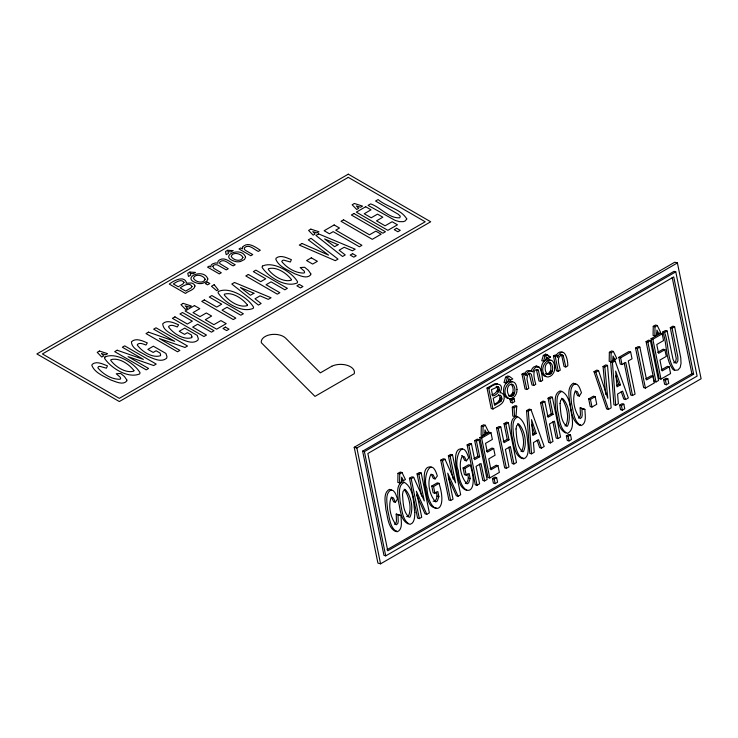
<?xml version="1.0" encoding="UTF-8"?>
<svg xmlns="http://www.w3.org/2000/svg" width="738" height="738" viewBox="0 0 738 738"><rect width="100%" height="100%" fill="white"/><g stroke="black" fill="none" stroke-linecap="round" stroke-linejoin="round"><path stroke-width="1.11" d="M397.985 473.344L397.828 482.412L399.59 482.883L401.546 481.757L401.647 477.172L403.474 480.641L405.42 479.525L401.998 472.532L400.227 472.052L397.985 473.344L399.756 473.824L401.998 472.532M399.59 482.883L399.756 473.824M481.296 426.094L481.13 435.152L482.901 435.632L484.848 434.498L484.949 429.913L486.776 433.391L488.722 432.265L485.3 425.272L483.528 424.802L481.296 426.094L483.067 426.564L485.3 425.272M482.901 435.632L483.067 426.564M609.357 352.257L609.191 361.325L610.963 361.795L612.918 360.67L613.02 356.085L614.846 359.554L616.784 358.437L613.361 351.445L611.599 350.965L609.357 352.257L611.129 352.736L613.361 351.445M610.963 361.795L611.129 352.736M653.25 326.316L653.084 335.384L654.855 335.855L656.802 334.729L656.903 330.144L658.73 333.622L660.676 332.497L657.254 325.504L655.482 325.034L653.25 326.316L655.021 326.796L657.254 325.504M654.855 335.855L655.021 326.796M516.775 406.14L516.074 415.632L514.543 416.518L512.772 416.048L512.292 407.228L515.004 405.669L516.775 406.14L514.063 407.708L512.292 407.228M494.478 403.954C498.279 403.16 502.606 397.616 498.445 394.692M501.822 399.203L501.453 396.288L500.216 395.171L498.325 395.448L493.196 398.317L494.635 405.365L500.742 401.472L501.822 399.203L500.05 398.732M491.803 394.913C495.198 394.037 500.078 389.35 496.148 386.26C502.975 387.468 497.172 395.669 492.698 395.891L491.434 389.701L497.91 386.74M436.269 492.08C437.385 495.087 437.32 498.962 434.802 501.25L433.16 501.203M438.861 496.6L437.32 501.019L435.761 501.951C429.534 495.668 426.721 482.292 430.983 474.248L433.16 474.885L435.116 478.944L437.339 475.992C430.771 454.091 422.081 478.694 426.933 488.399C429.212 516.508 449.119 515.152 439.027 483.344L437.256 482.873L431.767 486.038L433.141 492.753L434.913 493.233L437.828 491.545L438.861 496.6L437.09 496.13M467.578 474.008C468.695 477.016 468.63 480.881 466.112 483.178L465.3 483.399M470.171 478.528L468.63 482.938L467.071 483.87C460.844 477.587 458.03 464.211 462.292 456.167L464.47 456.813L466.425 460.872L468.648 457.911C462.08 436.01 453.39 460.623 458.243 470.327C460.521 498.427 480.429 497.08 470.337 465.272L468.565 464.792L463.077 467.966L464.451 474.682L466.222 475.152L469.137 473.473L470.171 478.528L468.399 478.049M509.128 395.872C514.211 394.821 514.072 387.118 510.991 384.064L512.762 384.544C516.831 387.865 515.041 398.704 508.445 395.762M548.638 374.553L546.194 373.972C551.996 374.148 552.273 364.341 548.085 361.961C555.594 362.515 553.269 378.29 545.539 373.659M505.585 377.201L503.999 382.496L505.77 382.976L508.048 381.657L508.805 378.557L510.511 380.236L512.762 378.935L509.478 376.454L507.707 375.974L505.585 377.201L507.357 377.681L509.478 376.454M505.77 382.976L507.357 377.681M543.334 355.412L541.747 360.707L543.509 361.177L545.788 359.867L546.554 356.768L548.26 358.437L550.511 357.137L547.218 354.655L545.456 354.185L543.334 355.412L545.096 355.882L547.218 354.655M543.509 361.177L545.096 355.882M531.12 371.435L531.637 369.867A5.683 4.022 -75 0 1 534.211 366.74C542.006 363.548 541.775 376.168 542.716 380.31L540.742 381.454L538.971 380.974L536.415 369.563L538.187 370.033L538.509 370.827L540.742 381.454M556.175 355.596C557.144 353.327 560.059 350.836 562.559 352.33M391.666 497.458L393.603 501.812L395.374 502.283L397.505 498.925C396.168 495.724 395.291 490.604 391.223 489.811C384.461 493.39 387.321 503.574 387.598 509.792C389.572 517.117 389.572 527.882 397.081 531.84C403.197 529.487 401.02 520.705 400.955 515.604L396.214 514.082L396.472 521.102L395.983 523.094L394.452 524.331M575.612 391.26L577.55 395.614L579.321 396.085L581.452 392.727C580.114 389.526 579.238 384.406 575.17 383.612C568.408 387.192 571.267 397.367 571.544 403.594C573.509 410.918 573.509 421.684 581.027 425.641C587.144 423.289 584.957 414.507 584.902 409.406L580.151 407.883L580.419 414.904L579.93 416.896L578.398 418.123M354.212 447.274L674.744 262.221L677.401 262.931L701.1 378.76L380.568 563.823L377.911 563.103L354.212 447.274L356.86 447.984L677.401 262.931M362.626 451.139L674.006 271.363L675.768 271.842L697.106 376.085L385.725 555.862L383.963 555.382L362.626 451.139L364.397 451.61L675.768 271.842M487.025 388.05L488.796 388.52C494.958 381.98 505.355 382.505 499.94 392.81L501.397 392.791L503.473 394.452A6.707 4.742 -75 0 1 504.082 398.963C503.399 404.581 496.951 406.37 492.984 409.018L491.222 408.548L487.025 388.05L494.811 383.723L497.375 383.649M538.187 370.033C530.705 367.229 535.207 382.376 535.77 384.314L533.786 385.467L531.388 374.415L530.041 373.317A4.096 2.897 -75 0 0 527.605 375.116L526.932 378.806L528.795 388.345L526.803 389.489L525.041 389.018L521.997 374.166L523.777 373.142L525.548 373.613L525.973 375.697L526.415 374.341A5.83 4.124 -75 0 1 529.035 371.223L531.323 370.67L532.891 371.906L533.408 370.338A5.683 4.022 -75 0 1 535.982 367.22L538.288 366.657M562.19 355.033C555.28 356.528 559.736 366.066 560.253 370.181L558.26 371.334L556.489 370.863L553.454 356.011L555.244 354.978L557.015 355.448L557.448 357.561C563.325 344.803 567.992 357.93 567.799 365.827L565.815 366.971L564.044 366.5L561.858 356.159L560.419 354.563L563.26 355.771L565.815 366.971M521.997 374.166L523.768 374.646L525.548 373.613M553.454 356.011L555.225 356.482L557.015 355.448M510.05 399.553L512.31 398.243L514.082 398.714L514.672 401.583L512.403 402.893L510.631 402.413L510.05 399.553L511.812 400.024L514.082 398.714M417.062 473.851L419.433 472.486L421.195 472.966L429.359 512.827L426.804 514.303L416.398 491.24L421.721 517.237L419.35 518.602L417.588 518.122L409.424 478.261L411.905 476.831L413.677 477.311L424.285 500.945L418.833 474.331L417.062 473.851L421.601 496.037M448.372 455.78L450.743 454.414L452.505 454.885L460.669 494.746L458.113 496.222L447.708 473.159L453.031 499.156L450.66 500.521L448.898 500.05L440.734 460.189L443.215 458.759L444.986 459.23L455.595 482.873L450.143 456.25L448.372 455.78L453.141 479.073M474.672 440.595L477.218 439.128L478.98 439.599L487.145 479.46L484.598 480.927L481.028 463.501L476.047 466.379L479.608 483.814L477.062 485.281L475.29 484.811L467.136 444.949L469.682 443.473L471.453 443.953L474.663 459.636L479.654 456.757L476.444 441.075L474.672 440.595L477.883 456.287L479.654 456.757M479.848 437.606L489.193 432.21L490.964 432.689L492.347 439.433L485.539 443.353L487.348 452.191L493.676 448.538L495.05 455.254L488.722 458.907L490.945 469.755L497.984 465.687L499.358 472.403L489.774 477.947L488.002 477.468L479.848 437.606L481.619 438.086L490.964 432.689M504.026 423.649L506.572 422.173L508.344 422.653L516.499 462.514L513.952 463.981L510.392 446.555L505.401 449.433L508.971 466.859L506.425 468.335L504.654 467.855L496.499 427.994L499.045 426.527L500.807 426.998L504.017 442.689L509.008 439.811L505.798 424.119L504.026 423.649L507.237 439.331L509.008 439.811M541.424 448.123L538.472 439.7L533.436 442.606L534.247 452.265L531.545 453.824L529.783 453.353L526.535 410.651L529.22 409.101L530.991 409.572L544.201 446.518L541.424 448.123L539.663 447.643L537.08 440.282M548.057 398.225L550.603 396.758L552.375 397.228L560.529 437.09L557.983 438.566L554.413 421.13L549.432 424.018L552.993 441.444L550.447 442.911L548.675 442.44L540.52 402.579L543.067 401.103L544.838 401.583L548.048 417.274L553.039 414.387L549.828 398.704L548.057 398.225L551.268 413.917L553.039 414.387M594.007 371.694L596.774 370.107L598.536 370.577L607.771 398.234L604.819 366.952L607.512 365.393L611.156 407.865L608.444 409.433L606.673 408.953L594.007 371.694L595.778 372.173L598.536 370.577M605.686 394.415L603.047 366.482L605.75 364.923L607.512 365.393M625.575 399.544L622.614 391.122L617.577 394.027L618.389 403.686L615.695 405.245L613.924 404.775L610.677 362.072L613.37 360.522L615.132 360.993L628.342 397.939L625.575 399.544L623.804 399.064L621.221 391.703M632.531 395.522L625.75 362.404L622.014 364.563L620.243 364.092L618.859 357.349L628.877 351.565L630.649 352.035L632.032 358.779L628.296 360.937L635.077 394.055L632.531 395.522L630.759 395.051L624.21 363.031M646.091 341.629L648.637 340.153L650.409 340.633L658.564 380.494L656.017 381.961L654.255 381.491L646.091 341.629L647.863 342.1L650.409 340.633M651.064 338.751L660.409 333.355L662.18 333.834L663.563 340.578L656.755 344.508L658.573 353.336L664.901 349.683L666.276 356.399L659.938 360.052L662.161 370.91L669.209 366.841L670.584 373.557L660.99 379.092L659.219 378.612L651.064 338.751L652.835 339.231L662.18 333.834M674.615 370.125L673.259 369.803C664.984 359.452 667.383 343.871 662.798 331.98L665.344 330.513L667.106 330.984L672.982 359.185L674.569 362.662L676.552 363.179L677.899 360.836L677.853 357.007L672.069 328.124L670.298 327.654L676.248 358.539L675.657 361.804L673.757 362.884M670.298 327.654L672.844 326.178L674.615 326.657L680.768 357.856L681.036 363.29L680.215 367.404L678.038 370.006L675.03 370.273C666.755 359.923 669.154 344.342 664.56 332.46L662.798 331.98M635.547 348.078L638.093 346.611L639.864 347.081L646.58 379.904L652.909 376.251L654.283 382.967L645.409 388.087L643.637 387.616L635.547 348.078L637.318 348.548L639.864 347.081M409.424 478.261L411.195 478.741L413.677 477.311M418.833 474.331L421.195 472.966M440.734 460.189L442.505 460.66L444.986 459.23M450.143 456.25L452.505 454.885M467.136 444.949L468.907 445.42L471.453 443.953M476.444 441.075L478.98 439.599M496.499 427.994L498.261 428.474L500.807 426.998M505.798 424.119L508.344 422.653M526.535 410.651L528.297 411.131L530.991 409.572M540.52 402.579L542.292 403.049L544.838 401.583M549.828 398.704L552.375 397.228M610.677 362.072L612.448 362.552L615.132 360.993M618.859 357.349L620.63 357.819L630.649 352.035M664.56 332.46L667.106 330.984M672.069 328.124L674.615 326.657M486.48 451.195L491.914 448.067L493.676 448.538M657.706 352.34L663.13 349.212L664.901 349.683M473.888 458.593L477.883 456.287M503.251 441.638L507.237 439.331M547.273 416.223L551.268 413.917M431.767 486.038L433.538 486.517L439.027 483.344M463.077 467.966L464.848 468.436L470.337 465.272M588.666 398.917L593.417 396.177L595.188 396.657L596.747 404.295L591.996 407.035L590.234 406.564L588.666 398.917L590.437 399.396L595.188 396.657M532.799 433.972L534.515 432.985L536.286 433.455L531.517 419.664L532.845 435.438L536.286 433.455M616.94 385.393L618.656 384.406L620.427 384.876L615.667 371.085L616.986 386.86L620.427 384.876M490.06 468.778L496.222 465.217L497.984 465.687M645.713 378.908L651.137 375.771L652.909 376.251M661.276 369.923L667.438 366.362L669.209 366.841M492.449 478.556L494.866 477.154L496.628 477.634L497.569 482.218L495.152 483.611L493.381 483.141L492.449 478.556L494.22 479.027L496.628 477.634M566.35 435.881L568.767 434.488L570.529 434.968L571.47 439.553L569.053 440.946L567.282 440.466L566.35 435.881L568.122 436.361L570.529 434.968M619.643 405.116L622.06 403.723L623.831 404.193L624.772 408.778L622.355 410.171L620.584 409.701L619.643 405.116L621.414 405.586L623.831 404.193M663.665 379.701L666.082 378.308L667.853 378.779L668.785 383.363L666.368 384.756L664.606 384.286L663.665 379.701L665.436 380.171L667.853 378.779M386.989 549.745L691.875 373.723L693.646 374.194L673.739 276.898L367.856 453.501L387.764 550.797L693.646 374.194M436.379 508.039C426.573 507.984 426.85 491.988 424.737 484.986C424.258 479.451 422.413 465.678 431.103 466.951M523.113 457.957L521.711 458.39C513.62 454.654 513.888 442.984 511.812 435.448C511.609 429.442 509.035 419.341 516.037 416.333L517.43 416.675M580.52 424.811L579.256 425.162C567.467 418.28 573.952 397.874 561.839 391.389C554.838 394.396 557.402 404.498 557.614 410.503C559.681 418.031 559.413 429.71 567.513 433.446C575.723 428.962 571.489 416.426 570.806 408.935M396.583 531.009L395.31 531.369C387.801 527.412 387.801 516.646 385.826 509.312C385.55 503.095 382.69 492.91 389.452 489.34L391.777 490.41M564.957 425.863L565.723 425.66C569.782 417.44 566.59 405.614 561.701 398.225M520.927 451.287L521.701 451.084C525.76 442.855 522.569 431.038 517.67 423.649M466.693 490.346C457.809 487.606 458.123 474.451 456.047 466.905C455.567 461.37 453.722 447.606 462.412 448.87M549.847 362.432C544.201 362.293 544.026 371.094 547.31 374.129M565.742 432.966C557.642 429.239 557.91 417.56 555.843 410.024C555.64 404.018 553.066 393.926 560.068 390.919L561.461 391.26M408.215 523.915C400.116 520.179 400.383 508.51 398.317 500.973C398.105 494.967 395.54 484.875 402.542 481.859L403.935 482.2M656.958 333.142L658.73 333.622M613.075 359.083L614.846 359.554M561.028 354.803L562.799 355.273M561.489 355.301L563.26 355.771M603.047 366.482L604.819 366.952M548.74 356.666L550.511 357.137M546.489 357.967L548.26 358.437M548.731 362.275L550.502 362.745M535.825 366.159L538.925 366.887M550.483 370.799L552.255 371.269M550.087 371.721L551.858 372.192M549.598 372.505L551.36 372.976M548.998 373.142L550.769 373.622M548.306 373.64L550.078 374.12M547.578 373.972L549.349 374.443M533.786 385.467L532.015 384.987L529.035 373.105M508.74 379.756L510.511 380.236M584.902 409.406L580.151 407.883M496.748 386.647L498.519 387.118M497.209 387.312L498.98 387.791M512.735 392.588L514.506 393.059M497.606 389.258L499.368 389.738M512.347 393.511L514.109 393.991M497.458 390.245L499.22 390.725M511.849 394.295L513.62 394.775M497.061 391.158L498.833 391.629M511.259 394.941L513.021 395.411M510.567 395.439L512.338 395.909M509.829 395.762L511.6 396.232M500.124 397.782L501.895 398.262M499.82 399.599L501.591 400.079M499.469 400.347L501.231 400.817M498.98 401.002L500.742 401.472M557.983 438.566L556.212 438.086L552.873 421.749M485.004 432.911L486.776 433.391M513.952 463.981L512.181 463.51L508.842 447.173M466.425 460.872L464.654 460.392L462.708 456.333L461.619 455.54M484.598 480.927L482.827 480.456L479.488 464.119M435.116 478.944L433.344 478.473L431.398 474.414M401.703 480.17L403.474 480.641M458.113 496.222L456.342 495.751L448.307 477.929M426.804 514.303L425.033 513.823L416.518 494.958M400.955 515.604L396.214 514.082M406.629 516.545L408.197 516.609C412.256 508.39 409.064 496.563 404.166 489.174M536.517 366.177L537.707 366.869M512.181 381.703C504.119 379.48 501.102 392.007 505.705 397.081A6.974 4.935 -75 0 0 508.657 398.289M530.428 370.614L527.273 370.753A5.83 4.124 -75 0 0 524.644 373.871M512.762 384.544C506.609 382.754 505.705 393.944 510.216 396.241M575.723 384.212L573.398 383.133C565.631 388.087 569.976 400.31 570.631 407.874M545.456 354.185L547.098 355.421M550.825 360.624C542.873 355.937 538.223 370.172 543.445 375.291A6.974 4.935 -75 0 0 546.406 376.5M579.321 396.085L577.384 391.73L575.289 390.928C571.738 399.184 574.496 411.915 580.16 418.603L581.701 417.367L582.19 415.374L581.922 408.354M395.374 502.283L393.437 497.929L391.343 497.126C387.791 505.392 390.55 518.113 396.214 524.801L397.754 523.565L398.243 521.572L397.976 514.552M615.723 375.919L618.656 384.406M531.581 424.498L534.515 432.985M595.778 372.173L608.444 409.433M672.198 277.543L691.875 373.723M665.436 380.171L666.368 384.756M652.835 339.231L660.99 379.092M647.863 342.1L656.017 381.961M637.318 348.548L645.409 388.087M620.63 357.819L622.014 364.563M621.414 405.586L622.355 410.171M590.437 399.396L591.996 407.035M555.225 356.482L558.26 371.334M568.122 436.361L569.053 440.946M542.292 403.049L550.447 442.911M523.768 374.646L526.803 389.489M511.812 400.024L512.403 402.893M498.261 428.474L506.425 468.335M488.796 388.52L492.984 409.018M494.22 479.027L495.152 483.611M481.619 438.086L489.774 477.947M468.907 445.42L477.062 485.281M464.848 468.436L466.222 475.152M442.505 460.66L450.66 500.521M433.538 486.517L434.913 493.233M411.195 478.741L419.35 518.602M364.397 451.61L385.725 555.862M356.86 447.984L380.568 563.823M612.448 362.552L615.695 405.245M528.297 411.131L531.545 453.824M514.063 407.708L514.543 416.518M126.844 380.024L126.835 380.928C122.988 385.642 115.534 381.5 110.903 380.042C104.132 376.242 94.981 373.16 91.872 365.467L92.185 364.341C96.586 360.661 102.914 364.157 107.444 365.863L106.429 368.188L99.778 366.334L98.486 366.675L97.84 367.764C102.803 374.065 111.908 379.627 120.146 379.24L120.681 378.456L120.276 377.293L116.253 373.76L120.681 373.465L124.418 376.5L126.844 380.024M194.98 285.966C194.315 290.255 188.153 290.864 185.478 293.429L169.27 284.075C173.172 281.113 183.411 275.182 186.382 282.202L186.041 283.152L191.502 283.005A6.707 3.875 0 0 1 194.657 285.154L194.98 285.966M310.79 273.826L310.781 274.73C306.934 279.444 299.48 275.302 294.849 273.835C288.078 270.043 278.927 266.962 275.818 259.269L276.132 258.143C280.532 254.462 286.851 257.949 291.39 259.665L290.375 261.99L283.724 260.136L282.433 260.468L281.787 261.566C286.75 267.866 295.855 273.429 304.093 273.032L304.628 272.257L304.222 271.095L300.2 267.562L304.619 267.267L308.364 270.302L310.79 273.826M402.514 494.497C403.169 502.043 402.976 512.172 409.193 517.292L409.968 517.089C413.787 508.925 411.343 495.733 405.144 489.405L403.105 491.296L402.514 494.497M516.01 428.972C516.665 436.518 516.471 446.638 522.698 451.757L523.473 451.555C527.292 443.4 524.847 430.208 518.639 423.87L516.6 425.771L516.01 428.972M560.041 403.557C560.695 411.094 560.502 421.223 566.729 426.343L567.494 426.14C571.313 417.976 568.869 404.784 562.67 398.455L560.631 400.347L560.041 403.557M414.821 512.541C414.608 516.591 414.894 523.076 409.977 524.395C401.887 520.659 402.155 508.98 400.088 501.453C399.876 495.447 397.302 485.346 404.304 482.338C413.861 488.058 413.345 502.569 414.821 512.541M528.325 447.007C528.113 451.066 528.39 457.551 523.482 458.861C515.392 455.125 515.65 443.455 513.583 435.918C513.38 429.913 510.807 419.821 517.808 416.804C527.366 422.533 526.849 437.044 528.325 447.007M516.978 389.498C517.246 393.538 514.672 398.133 510.428 398.769A6.974 4.935 -75 0 1 507.467 397.561C498.657 388.668 515.825 372.081 516.978 389.498M554.718 367.699C554.994 371.749 552.411 376.343 548.168 376.97A6.974 4.935 -75 0 1 545.216 375.762C536.406 366.878 553.574 350.292 554.718 367.699M205.146 279.195C203.633 284.093 195.164 282.128 193.457 278.152C195.007 273.263 203.43 275.209 205.146 279.195M242.894 257.396C241.372 262.304 232.913 260.339 231.206 256.363C232.756 251.474 241.169 253.42 242.894 257.396M184.011 282.276L182.904 284.01L178.227 286.768L173.329 283.936C176.179 282.202 181.207 278.466 184.011 282.276M212.802 266.298L213.863 268.374L221.289 272.756L219.297 273.909L207.553 267.128L209.334 266.095L210.985 267.055L210.847 266.233A5.83 3.367 0 0 1 212.627 263.89L215.311 262.968L218.005 263.162L217.858 262.211A5.683 3.284 0 0 1 219.573 259.887C225.118 256.593 230.616 262.654 235.21 264.721L233.226 265.864C229.37 264.684 224.241 257.913 219.933 261.907A3.635 2.094 0 0 0 220.081 263.77L228.263 268.733L226.271 269.877L217.359 264.877L215.035 264.693A4.096 2.362 0 0 0 212.802 266.298M192 286.418L191.124 287.875L185.708 291.086L180.137 287.875C183.089 285.855 189.426 281.796 192 286.418M133.901 370.504L133.753 371.177C125.691 373.493 115.469 366.758 110.737 360.375L110.903 359.692C118.975 357.238 129.132 364.175 133.901 370.504M247.396 304.978L247.258 305.652C239.195 307.967 228.974 301.233 224.241 294.849L224.407 294.167C232.479 291.704 242.627 298.65 247.396 304.978M291.427 279.554L291.279 280.237C283.226 282.543 272.995 275.809 268.263 269.425L268.438 268.743C276.501 266.289 286.658 273.235 291.427 279.554M207.839 279.001L206.741 281.252L202.821 283.272A6.974 4.031 0 0 1 198.338 283.475C178.845 278.54 203.743 267.018 207.839 279.001M245.588 257.202L244.49 259.462L240.57 261.473A6.974 4.031 0 0 1 236.077 261.686C216.585 256.741 241.492 245.219 245.588 257.202M104.879 357.054L104.547 358.327C110.885 368.05 128.08 378.871 139.694 373.917L140.063 372.773C134.62 363.105 115.811 351.722 104.879 357.054M218.383 291.528L218.051 292.801C224.389 302.515 241.584 313.336 253.199 308.392L253.568 307.239C248.116 297.571 229.306 286.196 218.383 291.528M262.414 266.104L262.082 267.377C268.42 277.101 285.615 287.921 297.22 282.968L297.599 281.824C292.147 272.156 273.337 260.772 262.414 266.104M160.626 354.96L160.404 355.762C152.406 358.336 141.853 351.528 137.277 345.033L137.489 344.342C139.906 342.257 143.421 344.12 145.967 345.043L147.314 342.902C142.591 340.91 135.792 337.487 131.41 341.832C131.733 349.378 141.797 352.413 147.157 356.02C152.923 358.29 160.958 362.958 166.585 358.281L167.009 356.758L165.921 353.456L153.366 346.205L147.877 349.378L153.19 352.441L156.105 350.753L160.1 353.068L160.626 354.96M191.935 336.888L191.714 337.69C183.716 340.255 173.162 333.447 168.587 326.962L168.799 326.261C171.216 324.185 174.731 326.039 177.277 326.962L178.624 324.821C173.9 322.829 167.102 319.416 162.72 323.751C163.043 331.297 173.107 334.332 178.467 337.949C184.232 340.218 192.267 344.886 197.895 340.2L198.319 338.687L197.231 335.375L184.675 328.133L179.186 331.297L184.5 334.36L187.415 332.681L191.41 334.987L191.935 336.888M242.599 247.147L242.47 248.9L240.8 247.931L239.011 248.964L250.754 255.745L252.747 254.601L245.348 250.265L244.278 249.112L244.592 247.664C249.001 243.512 254.407 249.868 258.3 251.39L260.293 250.237C255.634 247.184 247.599 241.132 242.599 247.147M406.767 218.937L405.3 220.883L403.446 221.649L399.479 221.658L395.181 220.422L368.068 205.367L370.614 203.9C380.467 207.064 388.861 218.605 399.784 217.793L400.31 216.206L398.252 214.251L375.577 201.031L378.124 199.564C386.481 206.88 400.955 208.928 406.767 218.937M348.281 174.177L36.9 353.954L119.325 401.537L430.697 221.769L348.281 174.177M348.281 177.351L42.398 353.954L119.325 398.363L425.208 221.769L348.281 177.351M189.887 272.064L187.766 273.291L188.476 276.455L190.755 275.145L190.118 273.337L193.218 273.724L195.469 272.414L189.887 272.064M227.636 250.274L225.514 251.501L226.215 254.665L228.494 253.355L227.867 251.547L230.966 251.926L233.217 250.625L227.636 250.274M207.553 282.22L205.293 283.521L207.553 284.831L209.823 283.521L207.553 282.22M354.406 203.485L352.164 204.777L356.703 209.481L358.659 208.356L356.38 205.967L360.587 207.24L362.524 206.114L354.406 203.485M99.464 351.039L97.222 352.33L101.761 357.035L103.707 355.91L101.438 353.52L105.635 354.793L107.582 353.677L99.464 351.039M214.177 284.711L211.465 286.279L216.704 290.671L218.236 289.785L214.177 284.711M310.827 229.131L308.595 230.422L313.133 235.127L315.08 234.001L312.811 231.612L317.008 232.885L318.954 231.769L310.827 229.131M183.208 303.373L180.967 304.665L185.506 309.37L187.452 308.244L185.183 305.855L189.38 307.128L191.327 306.012L183.208 303.373M117.176 350.218L114.704 351.648L146.216 369.839L148.578 368.474L128.034 356.611L153.661 365.541L156.216 364.074L124.704 345.873L122.342 347.238L143.384 359.388L117.176 350.218M148.486 332.137L146.013 333.567L177.526 351.768L179.887 350.402L159.343 338.539L184.97 347.469L187.526 345.993L156.013 327.801L153.652 329.166L174.694 341.316L148.486 332.137M174.952 316.86L172.406 318.327L203.928 336.528L206.474 335.052L192.692 327.1L197.683 324.222L211.455 332.174L214.002 330.707L182.489 312.515L179.943 313.982L192.35 321.141L187.36 324.019L174.952 316.86M194.463 305.597L185.118 310.993L216.64 329.185L226.225 323.65L220.911 320.587L213.872 324.655L205.293 319.702L211.621 316.048L206.317 312.977L199.98 316.639L192.996 312.598L199.795 308.678L194.463 305.597M204.315 299.914L201.769 301.381L233.282 319.572L235.828 318.106L222.046 310.154L227.036 307.266L240.819 315.227L243.365 313.761L211.843 295.56L209.297 297.036L221.704 304.194L216.714 307.073L204.315 299.914M234.499 282.488L231.806 284.038L258.411 305.071L261.114 303.512L254.997 298.779L260.034 295.864L268.291 299.36L271.058 297.765L234.499 282.488M248.337 274.49L245.8 275.957L277.313 294.158L279.859 292.691L266.077 284.73L271.067 281.851L284.85 289.803L287.386 288.337L255.874 270.145L253.328 271.612L265.735 278.77L260.745 281.648L248.337 274.49M302.045 243.485L299.287 245.081L335.301 260.671L338.022 259.103L311.021 238.3L308.318 239.859L328.558 255.108L302.045 243.485M318.641 233.909L315.947 235.459L342.552 256.492L345.255 254.933L339.139 250.2L344.176 247.285L352.432 250.782L355.199 249.186L318.641 233.909M334.157 224.952L324.139 230.736L329.462 233.808L333.207 231.649L359.388 246.769L361.934 245.302L335.753 230.182L339.48 228.024L334.157 224.952M353.917 213.54L351.371 215.007L382.884 233.208L385.43 231.732L353.917 213.54M365.688 206.741L356.334 212.138L387.856 230.339L397.441 224.804L392.136 221.732L385.088 225.8L376.509 220.846L382.837 217.193L377.533 214.131L371.205 217.784L364.212 213.752L371.02 209.823L365.688 206.741M343.557 219.813L341.011 221.289L372.275 239.333L381.149 234.204L375.836 231.142L369.507 234.795L343.557 219.813M311.335 257.83L306.593 260.569L312.635 264.056L317.377 261.317L311.335 257.83M253.909 293.272L250.468 295.255L240.477 287.525L253.909 293.272M338.05 244.693L334.609 246.676L324.619 238.946L338.05 244.693M225.404 327.1L222.987 328.493L226.612 330.587L229.029 329.194L225.404 327.1M299.305 284.434L296.888 285.827L300.514 287.921L302.931 286.529L299.305 284.434M352.607 253.669L350.19 255.062L353.816 257.156L356.233 255.754L352.607 253.669M396.629 228.254L394.212 229.647L397.837 231.741L400.254 230.339L396.629 228.254M331.805 366.233L320.338 372.856L285.588 338.105A13.044 7.528 0 0 0 270.191 334.72A13.044 7.528 0 0 0 261.344 342.746L314.978 396.38L354.24 373.714A13.782 7.961 0 0 0 347.552 365.439A13.782 7.961 0 0 0 331.805 366.233"/></g></svg>
